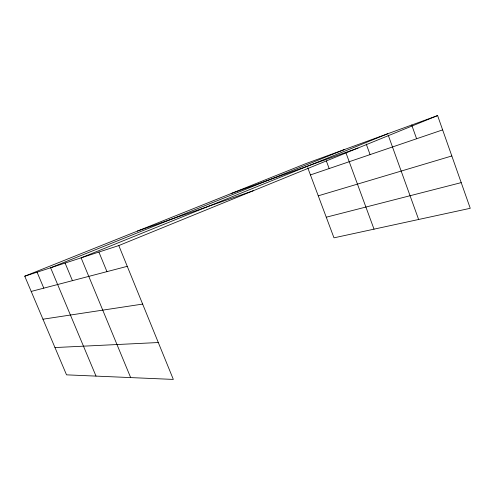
<?xml version="1.0" encoding="UTF-8"?>
<svg xmlns="http://www.w3.org/2000/svg" width="495" height="495" viewBox="0 0 495 495"><rect width="100%" height="100%" fill="white"/><g stroke="black" fill="none" stroke-linecap="round" stroke-linejoin="round"><path stroke-width="0.74" d="M118.8 245.563L173.33 379.418L66.528 374.845L24.75 276.204L118.8 245.563L437.599 115.583L470.25 208.296L333.983 237.835L307.76 167.78M387.721 133.761L81.106 257.846L130.661 377.592M344.699 149.441L50.614 267.776L96.018 376.107M24.75 276.204L306.158 163.492L437.599 115.583M231.128 193.539L358.077 148.005M137.381 231.091L253.31 190.717M310.439 174.933L442.635 129.882M318.26 195.822L451.824 155.962M31.204 291.437L127.258 266.329M326.261 217.206L461.21 182.624M42.96 319.201L142.64 304.085M54.97 347.558L158.301 342.528M37.076 272.188L43.801 288.146M65.099 263.062L72.431 280.659M98.901 252.048L106.951 271.637M326.323 160.887L329.163 168.547M346.03 153.054L374.022 229.154M366.22 144.002L370.081 154.607M388.222 135.154L418.628 219.489M411.704 125.018L416.604 138.755"/></g></svg>
